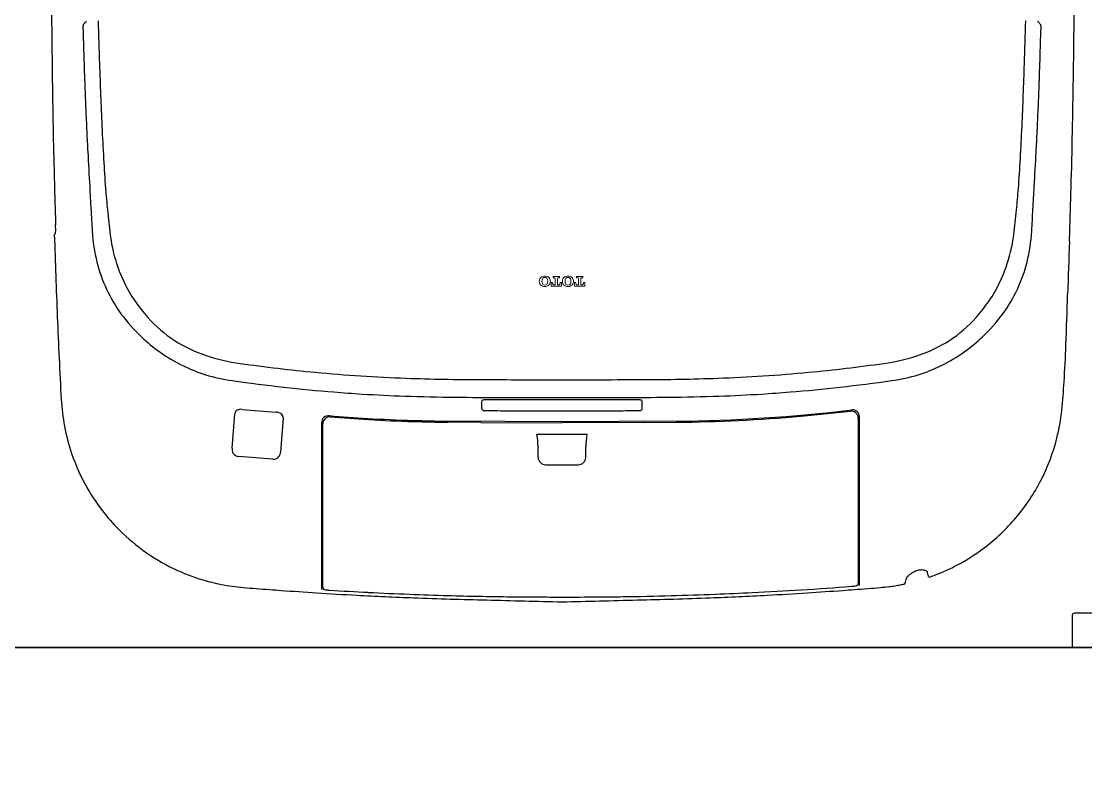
# Model space of a CAD drawing. Header units: centimetres. Extents: x -586 to 10005, y 2072 to 5664.
# Drawn here: x -535.61 to -489.09, y 3466.34 to 3499.53 of the extents above; entities that cross this region are included whole.
import ezdxf

# ---------------------------------------------------------------- set-up
doc = ezdxf.new("R2010")
doc.units = ezdxf.units.CM
doc.header["$MEASUREMENT"] = 0
for name, color, linetype in [('Furnitures', 7, 'Continuous'), ('Toilets', 4, 'Continuous'), ('Toilets_Details', 8, 'Continuous'), ('Walls', 6, 'Continuous')]:
    doc.layers.add(name, color=color, linetype=linetype)

msp = doc.modelspace()

# ---------------------------------------------------------------- linework, layer by layer
at = {"layer": 'Furnitures'}
for centre, radius, start, end in [((815.572, 3512.873), 1349.92, 180.538813, 180.622075), ((-532.684, 3499.253), 0.247, 151.5377, 156.6331), ((-532.562, 3499.203), 0.379, 146.7273, 153.6311), ((-532.632, 3499.248), 0.295, 138.6855, 146.6876), ((-532.519, 3499.149), 0.445, 132.4557, 138.6924), ((-531.967, 3498.572), 1.243, 131.0901, 133.2678), ((-532.464, 3499.108), 0.513, 124.4453, 128.6461), ((-2.823, 3515.121), 529.655, 181.68442, 181.88771), ((-1021.138, 3515.121), 529.655, 358.11229, 358.31558), ((-491.497, 3499.108), 0.513, 51.3539, 55.5547), ((-491.994, 3498.572), 1.243, 46.7322, 48.9099), ((-491.442, 3499.149), 0.445, 41.3076, 47.5443), ((-491.329, 3499.248), 0.295, 33.3124, 41.3145), ((-491.399, 3499.203), 0.379, 26.3689, 33.2727), ((-491.277, 3499.253), 0.247, 23.3669, 28.4623), ((-869.309, 3502.928), 379.723, 359.15393, 359.52908), ((-532.769, 3499.321), 0.147, 174.136, 182.5867), ((-532.872, 3499.331), 0.0437, 152.4395, 173.5283), ((-8.658, 3514.504), 524.477, 181.6951, 181.80323), ((-1015.303, 3514.504), 524.477, 358.19677, 358.3049), ((-491.089, 3499.331), 0.0437, 6.4717, 27.5605), ((-491.192, 3499.321), 0.147, 357.4133, 5.864), ((-81.732, 3503.226), 452.564, 180.63418, 180.94904), ((-303.422, 3505.098), 229.564, 181.77165, 182.10445), ((-720.539, 3505.098), 229.564, 357.89555, 358.22835), ((-346.4, 3503.516), 185.882, 181.80108, 182.64408), ((-677.561, 3503.516), 185.882, 357.35592, 358.19892), ((-973.908, 3504.297), 484.331, 358.90109, 359.17473), ((-371.108, 3502.586), 161.831, 182.09588, 182.43647), ((-652.852, 3502.586), 161.831, 357.56353, 357.90412), ((-205.254, 3501.41), 329.03, 180.98914, 181.36792), ((-349.943, 3503.515), 183.016, 182.44536, 182.75561), ((-674.017, 3503.515), 183.016, 357.24439, 357.55464), ((-314.473, 3505.25), 218.529, 182.76273, 182.99799), ((-404.529, 3500.814), 127.69, 182.63631, 183.27352), ((-619.431, 3500.814), 127.69, 356.72648, 357.36369), ((-709.488, 3505.25), 218.529, 357.00201, 357.23727), ((-788.098, 3500.592), 298.484, 358.45727, 358.92816), ((-100.146, 3516.917), 433.173, 183.05639, 183.25714), ((-923.815, 3516.917), 433.173, 356.74286, 356.94361), ((-174.935, 3502.097), 359.356, 181.36203, 181.55836), ((-477.769, 3496.374), 54.317, 183.0088, 184.3802), ((-546.192, 3496.374), 54.317, 355.6198, 356.9912), ((-995.18, 3506.921), 505.662, 358.07135, 358.37211), ((-112.433, 3503.785), 421.881, 181.55673, 181.72107), ((-308.511, 3504.644), 224.448, 183.15141, 183.40629), ((-478.069, 3496.556), 54.032, 184.5972, 185.5983), ((-545.892, 3496.556), 54.032, 354.4017, 355.4028), ((-715.45, 3504.644), 224.448, 356.59371, 356.84859), ((887.255, 3533.312), 1422.005, 181.700497, 181.719554), ((-476.912, 3494.009), 55.715, 182.7785, 183.762), ((-508.725, 3493.313), 23.207, 185.0135, 187.6982), ((-515.235, 3493.313), 23.207, 352.3018, 354.9865), ((-547.049, 3494.009), 55.715, 356.238, 357.2215), ((-546.158, 3490.279), 12.054, 0.7063, 1.724), ((-534.115, 3490.198), 0.05, 85.4754, 181.8653), ((-3.674, 3507.839), 530.784, 181.90473, 182.29179), ((-534.683, 3490.308), 0.575, 354.0128, 359.2561), ((-536.04, 3490.405), 1.935, 356.9031, 0.6582), ((-525.265, 3490.761), 7.254, 183.2203, 194.0014), ((-524.615, 3491.109), 7.166, 187.2512, 193.3521), ((-499.346, 3491.109), 7.166, 346.6479, 352.7488), ((-498.696, 3490.761), 7.254, 345.9986, 356.7797), ((291.96, 3462.72), 782.237, 178.008551, 178.178114), ((-525.11, 3491.016), 6.662, 193.552, 205.6652), ((-498.851, 3491.016), 6.662, 334.3348, 346.448), ((-525.859, 3490.623), 6.644, 194.0866, 204.9221), ((-498.102, 3490.623), 6.644, 335.0779, 345.9134), ((-525.885, 3490.613), 6.617, 204.9411, 215.8024), ((-525.386, 3490.857), 6.345, 205.4563, 214.0359), ((-498.575, 3490.857), 6.345, 325.9641, 334.5437), ((-498.076, 3490.613), 6.617, 324.1976, 335.0589), ((-520.393, 3494.684), 12.63, 215.7441, 219.9127), ((-503.568, 3494.684), 12.63, 320.0873, 324.2559), ((-670.581, 3492.647), 180.77, 357.69371, 358.39668), ((-240.753, 3498.466), 293.52, 182.31419, 183.0185), ((-524.739, 3491.632), 8.143, 216.8982, 226.3922), ((-525.716, 3490.512), 5.874, 222.0179, 251.9774), ((-498.245, 3490.512), 5.874, 288.0226, 317.9821), ((-499.222, 3491.632), 8.143, 313.6078, 323.1018), ((-525.408, 3490.938), 7.18, 226.4364, 234.6738), ((-498.553, 3490.938), 7.18, 305.3262, 313.5636), ((-525.261, 3491.138), 7.427, 234.6415, 243.7114), ((-498.7, 3491.138), 7.427, 296.2886, 305.3585), ((-552.771, 3487.809), 62.861, 356.32457, 357.77845), ((-525.524, 3490.622), 6.848, 243.7732, 252.7729), ((-525.209, 3491.537), 7.007, 250.6237, 263.1641), ((-516.056, 3554.983), 71.109, 261.92655, 264.59305), ((-507.905, 3554.983), 71.109, 275.40695, 278.07345), ((-498.752, 3491.537), 7.007, 276.8359, 289.3763), ((-498.437, 3490.622), 6.848, 287.2271, 296.2268), ((-525.121, 3492.494), 8.757, 253.8778, 261.6633), ((-516.423, 3550.487), 66.598, 264.543, 267.96562), ((-507.538, 3550.487), 66.598, 272.03438, 275.457), ((-498.84, 3492.494), 8.757, 278.3367, 286.1222), ((-516.153, 3554.611), 71.518, 261.77048, 263.59493), ((-515.412, 3579.701), 95.83, 267.98139, 269.94678), ((-509.606, 5007.231), 1523.371, 269.778293, 269.910703), ((-514.355, 5007.231), 1523.371, 270.089297, 270.221707), ((-508.549, 3579.701), 95.83, 270.05322, 272.01861), ((-507.808, 3554.611), 71.518, 276.40507, 278.22952), ((-514.878, 3485.122), 24.875, 354.0184, 356.906), ((-516.222, 3554.247), 71.149, 263.61739, 265.3856), ((-516.392, 3551.951), 68.847, 265.37271, 266.40097), ((-516.561, 3549.448), 66.338, 266.41081, 268.02963), ((-515.483, 3586.339), 103.245, 268.13592, 269.35688), ((-514.251, 3702.589), 219.501, 269.37574, 269.91293), ((-503.792, 7290.347), 3807.274, 269.837588, 269.876772), ((-520.169, 7290.347), 3807.274, 270.123228, 270.162412), ((-509.71, 3702.589), 219.501, 270.08707, 270.62426), ((-508.478, 3586.339), 103.245, 270.64312, 271.86408), ((-507.4, 3549.448), 66.338, 271.97037, 273.58919), ((-507.569, 3551.951), 68.847, 273.59903, 274.62729), ((-507.739, 3554.247), 71.149, 274.6144, 276.38261), ((-518.659, 3484.257), 15.258, 184.6893, 189.1543), ((-515.383, 3482.62), 0.107, 176.6991, 271.4429), ((-515.4, 3482.884), 0.0958, 84.5439, 161.4328), ((-508.578, 3482.62), 0.107, 268.5571, 3.3009), ((-508.561, 3482.884), 0.0958, 18.5672, 95.4561), ((-526.092, 3482.358), 0.189, 114.4548, 173.362), ((-526.002, 3482.212), 0.36, 83.3097, 117.9109), ((-524.512, 3481.992), 0.462, 54.1993, 84.0868), ((-524.354, 3482.207), 0.195, 357.3118, 54.9635), ((-522.18, 3481.994), 0.3, 85.3673, 179.8983), ((-522.13, 3481.94), 0.3, 85.3219, 179.9871), ((-508.349, 3667.926), 186.145, 265.74638, 266.26428), ((-508.634, 3664.842), 183.099, 265.78047, 266.30359), ((-517.014, 3537.113), 55.046, 266.3932, 268.4645), ((-510.176, 6068.951), 2586.443, 269.884705, 269.906137), ((-512.275, 4795.295), 1312.786, 269.906688, 269.954686), ((-511.303, 6556.048), 3073.538, 269.962523, 269.987369), ((-512.658, 6556.048), 3073.538, 270.012631, 270.037477), ((-511.686, 4795.295), 1312.786, 270.045314, 270.093312), ((-513.785, 6068.951), 2586.443, 270.093863, 270.115295), ((-507.737, 3554.064), 72.015, 270.59803, 276.71568), ((-507.901, 3557.666), 75.668, 270.69342, 274.82487), ((-499.334, 3482.178), 0.311, 51.3463, 95.8428), ((-499.282, 3482.241), 0.304, 53.5133, 96.3835), ((-499.344, 3482.183), 0.314, 1.1754, 49.3271), ((-499.273, 3482.252), 0.29, 23.5807, 53.6079), ((-499.579, 3482.18), 0.602, 6.2524, 18.2115), ((-498.247, 3483.334), 8.148, 345.5767, 354.3356), ((-525.505, 3483.372), 8.361, 190.6298, 199.0359), ((-516.788, 3542.076), 60.064, 266.51577, 268.39326), ((-514.832, 3613.046), 131.01, 268.40029, 269.06261), ((-514.557, 3625.877), 143.894, 268.44103, 269.03697), ((-518.736, 3480.651), 5.72, 2.7347, 8.1906), ((-505.225, 3480.651), 5.72, 171.8094, 177.2653), ((-498.717, 3483.421), 8.625, 332.671, 345.7931), ((-526.039, 3480.838), 0.361, 174.6409, 212.1481), ((-525.329, 3483.376), 8.529, 198.6804, 210.2396), ((-526.091, 3480.811), 0.302, 213.0297, 265.4975), ((-524.591, 3480.694), 0.306, 265.447, 317.8411), ((-524.641, 3480.73), 0.367, 318.8428, 354.4983), ((-512.687, 3480.482), 0.336, 182.1122, 269.4967), ((-511.273, 3480.482), 0.336, 270.5033, 357.8878), ((-498.813, 3483.463), 8.73, 319.7815, 332.7159), ((-525.129, 3483.478), 8.753, 210.1575, 223.6655), ((-498.808, 3483.478), 8.736, 307.193, 319.6901), ((-525.173, 3483.458), 8.707, 223.7707, 233.9884), ((-525.193, 3483.416), 8.662, 233.9337, 244.4254), ((-498.836, 3483.518), 8.784, 296.8248, 307.1765), ((-498.252, 3482.36), 7.487, 292.4426, 296.8379), ((-525.16, 3483.504), 8.755, 244.4795, 253.2989), ((-496.841, 3475.154), 0.0947, 149.2459, 163.1296), ((-496.56, 3474.958), 0.437, 138.788, 145.9836), ((-496.331, 3474.769), 0.733, 132.3895, 139.4599), ((-496.221, 3474.65), 0.895, 124.1524, 132.5078), ((-496.111, 3474.507), 1.076, 120.3151, 124.7237), ((-496.319, 3474.853), 0.672, 112.6459, 119.8312), ((-493.681, 3468.641), 7.421, 112.28, 112.9798), ((-496.29, 3474.941), 0.603, 100.0735, 109.8371), ((-496.25, 3474.788), 0.76, 92.2576, 101.0108), ((-496.264, 3474.988), 0.56, 79.1949, 91.6298), ((-496.235, 3475.162), 0.384, 64.7073, 78.5823), ((-496.158, 3475.339), 0.191, 48.0437, 63.0233), ((-495.904, 3475.491), 0.126, 180.6092, 199.7992), ((-484.015, 3478.638), 12.424, 194.8799, 195.134), ((-494.042, 3475.929), 2.038, 195.1996, 196.8291), ((-495.193, 3475.591), 0.839, 197.4475, 201.2232), ((-495.874, 3475.297), 0.101, 185.7409, 197.0069), ((-495.924, 3475.287), 0.05, 202.7861, 287.7333), ((-504.656, 3498.5), 24.851, 290.6083, 291.8835), ((-525.158, 3483.501), 8.753, 253.2772, 258.629), ((-525.189, 3483.369), 8.617, 258.656, 265.3174), ((-429.896, 4730.61), 1259.494, 265.628795, 265.653592), ((-489.163, 3950.037), 476.673, 265.64633, 265.71799), ((-522.342, 3474.782), 0.0889, 183.6004, 205.8218), ((-522.359, 3474.775), 0.0701, 206.212, 239.288), ((-522.308, 3474.853), 0.164, 237.9884, 254.2037), ((-508.108, 3586.037), 111.549, 273.38051, 274.51743), ((-499.492, 3477.221), 2.392, 274.0624, 276.896), ((-534.798, 3950.037), 476.673, 274.28201, 274.35367), ((-499.303, 3475.588), 0.749, 277.5939, 284.5469), ((-499.158, 3475.02), 0.162, 285.0762, 300.5291), ((-499.126, 3474.97), 0.103, 299.5966, 321.7803), ((-499.104, 3474.95), 0.0734, 323.3003, 0.9775), ((-594.065, 4730.61), 1259.494, 274.346408, 274.371205), ((-500.288, 3497.53), 22.857, 275.5731, 276.5404), ((-498.511, 3481.595), 6.824, 276.9491, 279.1822), ((-498.884, 3483.845), 9.105, 279.2417, 280.7121), ((-504.363, 3513.234), 39, 280.5964, 280.8435), ((-497.036, 3474.979), 0.0495, 281.1895, 0.4109), ((-498.79, 3475.629), 1.917, 340.183, 341.5396), ((-497.883, 3475.318), 0.958, 342.0309, 345.0569), ((-498.917, 3475.605), 2.032, 344.7569, 346.0343), ((-502.476, 3476.504), 5.702, 345.8913, 346.4182), ((-502.039, 3777.688), 303.844, 265.71266, 265.80745), ((-511.828, 3642.131), 167.934, 265.75692, 266.28579), ((-513.214, 3621.374), 147.131, 266.30073, 266.98629), ((-522.202, 3475.199), 0.525, 253.2993, 261.222), ((-522.049, 3476.165), 1.503, 261.0922, 266.778), ((-498.614, 3887.353), 413.358, 266.73827, 266.97277), ((-511.78, 3650.248), 176.041, 267.01435, 267.82377), ((-513.245, 3614.83), 140.444, 267.06171, 267.79569), ((-511.993, 3646.531), 172.169, 267.78514, 268.34627), ((-512.314, 3631.546), 157.332, 267.75937, 268.92412), ((-512.277, 3635.599), 161.234, 268.33522, 268.81916), ((-512.753, 3613.796), 139.425, 268.82987, 269.32982), ((-505.586, 3786.886), 312.795, 268.22622, 268.82857), ((-512.225, 3660.977), 186.61, 269.33725, 269.7476), ((-508.982, 4336.369), 862.009, 269.729819, 269.800736), ((-513.259, 3981.715), 507.352, 270.14439, 270.31869), ((-518.375, 3786.886), 312.795, 271.17143, 271.77378), ((-511.407, 3620.065), 145.697, 270.38161, 270.82605), ((-511.552, 3629.979), 155.612, 270.82661, 271.59891), ((-511.647, 3631.546), 157.332, 271.07588, 272.24063), ((-511.987, 3647.652), 173.29, 271.57973, 272.2187), ((-512.181, 3650.248), 176.041, 272.17623, 272.98565), ((-510.774, 3615.129), 140.744, 272.23765, 272.89792), ((-515.589, 3709.417), 235.156, 272.90823, 273.42745), ((-510.747, 3621.374), 147.131, 273.01371, 273.69927), ((-512.133, 3642.131), 167.934, 273.71421, 274.24308), ((-521.921, 3777.688), 303.844, 274.19255, 274.28734), ((-489.58, 3473.557), 0.1, 90, 180)]:
    msp.add_arc(centre, radius, start, end, dxfattribs=at)
at = {"layer": 'Furnitures', "lineweight": 0}
for centre, radius, start, end in [((-512.696, 3488.167), 0.279, 168.7382, 191.2618), ((-512.766, 3488.181), 0.208, 106.4796, 168.7382), ((-512.486, 3488.167), 0.37, 169.0619, 190.9381), ((-512.724, 3488.213), 0.128, 136.249, 169.0619), ((-512.731, 3488.063), 0.332, 73.5204, 106.4796), ((-512.731, 3488.22), 0.119, 43.751, 136.249), ((-512.737, 3488.213), 0.128, 10.9381, 43.751), ((-512.696, 3488.181), 0.208, 11.2618, 73.5204), ((-512.975, 3488.167), 0.37, 349.0619, 10.9381), ((-512.766, 3488.167), 0.279, 348.7382, 11.2618), ((-512.305, 3488.296), 0.0279, 0, 90), ((-512.144, 3488.296), 0.0279, 90, 180), ((-511.684, 3488.167), 0.279, 168.7382, 191.2618), ((-511.754, 3488.181), 0.208, 106.4796, 168.7382), ((-511.474, 3488.167), 0.37, 169.0619, 190.9381), ((-511.712, 3488.213), 0.128, 136.249, 169.0619), ((-511.719, 3488.063), 0.332, 73.5204, 106.4796), ((-511.719, 3488.22), 0.119, 43.751, 136.249), ((-511.725, 3488.213), 0.128, 10.9381, 43.751), ((-511.684, 3488.181), 0.208, 11.2618, 73.5204), ((-511.963, 3488.167), 0.37, 349.0619, 10.9381), ((-511.754, 3488.167), 0.279, 348.7382, 11.2618), ((-511.293, 3488.296), 0.0279, 0, 90), ((-511.132, 3488.296), 0.0279, 90, 180), ((-512.766, 3488.153), 0.208, 191.2618, 253.5204), ((-512.724, 3488.121), 0.128, 190.9381, 223.751), ((-512.731, 3488.272), 0.332, 253.5204, 286.4796), ((-512.731, 3488.115), 0.119, 223.751, 316.249), ((-512.737, 3488.121), 0.128, 316.249, 349.0619), ((-512.696, 3488.153), 0.208, 286.4796, 348.7382), ((-512.294, 3488.098), 0.101, 180, 213.749), ((-512.321, 3488.08), 0.0698, 213.749, 270), ((-512.129, 3488.08), 0.0698, 270, 326.251), ((-512.155, 3488.098), 0.101, 326.251, 0), ((-511.754, 3488.153), 0.208, 191.2618, 253.5204), ((-511.712, 3488.121), 0.128, 190.9381, 223.751), ((-511.719, 3488.272), 0.332, 253.5204, 286.4796), ((-511.719, 3488.115), 0.119, 223.751, 316.249), ((-511.725, 3488.121), 0.128, 316.249, 349.0619), ((-511.684, 3488.153), 0.208, 286.4796, 348.7382), ((-511.282, 3488.098), 0.101, 180, 213.749), ((-511.308, 3488.08), 0.0698, 213.749, 270), ((-511.117, 3488.08), 0.0698, 270, 326.251), ((-511.143, 3488.098), 0.101, 326.251, 0)]:
    msp.add_arc(centre, radius, start, end, dxfattribs=at)
at = {"layer": 'Toilets'}
msp.add_lwpolyline([(-315.486, 3692.15), (-405.486, 3692.149), (-405.486, 3682.157), (-565.486, 3682.157), (-565.486, 3472.157), (-315.486, 3472.157)], close=True, dxfattribs=at)
at = {"layer": 'Toilets_Details'}
for p, q in [((-532.916, 3499.314), (-532.906, 3498.99)), ((-491.055, 3498.99), (-491.045, 3499.314)), ((-515.49, 3482.915), (-515.49, 3482.627)), ((-511.98, 3482.982), (-515.39, 3482.98)), ((-508.57, 3482.98), (-511.98, 3482.982)), ((-508.47, 3482.627), (-508.47, 3482.915)), ((-526.398, 3480.871), (-526.28, 3482.38)), ((-525.96, 3482.57), (-524.464, 3482.452)), ((-524.158, 3482.198), (-524.276, 3480.695)), ((-501.536, 3482.266), (-499.365, 3482.487)), ((-499.03, 3482.189), (-499.03, 3474.951)), ((-498.98, 3474.865), (-498.98, 3482.246)), ((-522.48, 3474.688), (-522.48, 3481.994)), ((-522.43, 3474.777), (-522.43, 3481.94)), ((-515.53, 3481.991), (-516.976, 3482.003)), ((-511.98, 3482.028), (-516.975, 3482.053)), ((-515.53, 3481.991), (-511.98, 3481.978)), ((-506.986, 3482.053), (-511.98, 3482.028)), ((-508.431, 3481.991), (-511.98, 3481.978)), ((-508.431, 3481.991), (-506.985, 3482.003)), ((-511.98, 3481.464), (-513.074, 3481.466)), ((-510.886, 3481.466), (-511.98, 3481.464)), ((-513.023, 3480.924), (-513.023, 3480.904)), ((-513.023, 3480.47), (-513.023, 3480.904)), ((-510.938, 3480.904), (-510.938, 3480.924)), ((-510.938, 3480.47), (-510.938, 3480.904)), ((-524.615, 3480.389), (-526.114, 3480.509)), ((-512.69, 3480.147), (-511.98, 3480.146)), ((-511.98, 3480.146), (-511.271, 3480.147)), ((-496.933, 3475.165), (-496.931, 3475.181)), ((-489.68, 3473.557), (-489.68, 3472.157)), ((-486.98, 3473.657), (-489.58, 3473.657)), ((-489.68, 3472.157), (-486.98, 3472.157))]:
    msp.add_line(p, q, dxfattribs=at)
at = {"layer": 'Toilets_Details', "lineweight": 0}
for p, q in [((-512.085, 3488.377), (-512.364, 3488.377)), ((-512.364, 3488.377), (-512.364, 3488.324)), ((-512.305, 3488.324), (-512.364, 3488.324)), ((-512.277, 3488.01), (-512.277, 3488.296)), ((-512.172, 3488.296), (-512.172, 3488.01)), ((-512.085, 3488.324), (-512.144, 3488.324)), ((-512.085, 3488.324), (-512.085, 3488.377)), ((-511.073, 3488.377), (-511.352, 3488.377)), ((-511.352, 3488.377), (-511.352, 3488.324)), ((-511.293, 3488.324), (-511.352, 3488.324)), ((-511.265, 3488.01), (-511.265, 3488.296)), ((-511.16, 3488.296), (-511.16, 3488.01)), ((-511.073, 3488.324), (-511.132, 3488.324)), ((-511.073, 3488.324), (-511.073, 3488.377)), ((-512.452, 3487.958), (-512.452, 3488.115)), ((-512.452, 3488.115), (-512.396, 3488.115)), ((-511.998, 3487.958), (-512.452, 3487.958)), ((-512.396, 3488.115), (-512.396, 3488.098)), ((-512.321, 3488.01), (-512.277, 3488.01)), ((-512.172, 3488.01), (-512.129, 3488.01)), ((-512.054, 3488.115), (-511.998, 3488.115)), ((-512.054, 3488.098), (-512.054, 3488.115)), ((-511.998, 3488.115), (-511.998, 3487.958)), ((-511.439, 3487.958), (-511.439, 3488.115)), ((-511.439, 3488.115), (-511.384, 3488.115)), ((-510.986, 3487.958), (-511.439, 3487.958)), ((-511.384, 3488.115), (-511.384, 3488.098)), ((-511.308, 3488.01), (-511.265, 3488.01)), ((-511.16, 3488.01), (-511.117, 3488.01)), ((-511.042, 3488.115), (-510.986, 3488.115)), ((-511.042, 3488.098), (-511.042, 3488.115)), ((-510.986, 3488.115), (-510.986, 3487.958))]:
    msp.add_line(p, q, dxfattribs=at)
at = {"layer": 'Toilets_Details'}
for centre, radius, start, end in [((815.572, 3512.873), 1349.92, 180.538813, 180.622075), ((-532.684, 3499.253), 0.247, 151.5377, 156.6331), ((-532.562, 3499.203), 0.379, 146.7273, 153.6311), ((-532.632, 3499.248), 0.295, 138.6855, 146.6876), ((-532.519, 3499.149), 0.445, 132.4557, 138.6924), ((-531.967, 3498.572), 1.243, 131.0901, 133.2678), ((-532.464, 3499.108), 0.513, 124.4453, 128.6461), ((-2.823, 3515.121), 529.655, 181.68442, 181.88771), ((-1021.138, 3515.121), 529.655, 358.11229, 358.31558), ((-491.497, 3499.108), 0.513, 51.3539, 55.5547), ((-491.994, 3498.572), 1.243, 46.7322, 48.9099), ((-491.442, 3499.149), 0.445, 41.3076, 47.5443), ((-491.329, 3499.248), 0.295, 33.3124, 41.3145), ((-491.399, 3499.203), 0.379, 26.3689, 33.2727), ((-491.277, 3499.253), 0.247, 23.3669, 28.4623), ((-869.309, 3502.928), 379.723, 359.15393, 359.52908), ((-532.769, 3499.321), 0.147, 174.136, 182.5867), ((-532.872, 3499.331), 0.0437, 152.4395, 173.5283), ((-8.658, 3514.504), 524.477, 181.6951, 181.80323), ((-1015.303, 3514.504), 524.477, 358.19677, 358.3049), ((-491.089, 3499.331), 0.0437, 6.4717, 27.5605), ((-491.192, 3499.321), 0.147, 357.4133, 5.864), ((-81.732, 3503.226), 452.564, 180.63418, 180.94904), ((-303.422, 3505.098), 229.564, 181.77165, 182.10445), ((-720.539, 3505.098), 229.564, 357.89555, 358.22835), ((-346.4, 3503.516), 185.882, 181.80108, 182.64408), ((-677.561, 3503.516), 185.882, 357.35592, 358.19892), ((-973.908, 3504.297), 484.331, 358.90109, 359.17473), ((-371.108, 3502.586), 161.831, 182.09588, 182.43647), ((-652.852, 3502.586), 161.831, 357.56353, 357.90412), ((-205.254, 3501.41), 329.03, 180.98914, 181.36792), ((-349.943, 3503.515), 183.016, 182.44536, 182.75561), ((-674.017, 3503.515), 183.016, 357.24439, 357.55464), ((-314.473, 3505.25), 218.529, 182.76273, 182.99799), ((-404.529, 3500.814), 127.69, 182.63631, 183.27352), ((-619.431, 3500.814), 127.69, 356.72648, 357.36369), ((-709.488, 3505.25), 218.529, 357.00201, 357.23727), ((-788.098, 3500.592), 298.484, 358.45727, 358.92816), ((-100.146, 3516.917), 433.173, 183.05639, 183.25714), ((-923.815, 3516.917), 433.173, 356.74286, 356.94361), ((-174.935, 3502.097), 359.356, 181.36203, 181.55836), ((-477.769, 3496.374), 54.317, 183.0088, 184.3802), ((-546.192, 3496.374), 54.317, 355.6198, 356.9912), ((-995.18, 3506.921), 505.662, 358.07135, 358.37211), ((-112.433, 3503.785), 421.881, 181.55673, 181.72107), ((-308.511, 3504.644), 224.448, 183.15141, 183.40629), ((-478.069, 3496.556), 54.032, 184.5972, 185.5983), ((-545.892, 3496.556), 54.032, 354.4017, 355.4028), ((-715.45, 3504.644), 224.448, 356.59371, 356.84859), ((887.255, 3533.312), 1422.005, 181.700497, 181.719554), ((-476.912, 3494.009), 55.715, 182.7785, 183.762), ((-508.725, 3493.313), 23.207, 185.0135, 187.6982), ((-515.235, 3493.313), 23.207, 352.3018, 354.9865), ((-547.049, 3494.009), 55.715, 356.238, 357.2215), ((-546.158, 3490.279), 12.054, 0.7063, 1.724), ((-534.115, 3490.198), 0.05, 85.4754, 181.8653), ((-3.674, 3507.839), 530.784, 181.90473, 182.29179), ((-534.683, 3490.308), 0.575, 354.0128, 359.2561), ((-536.04, 3490.405), 1.935, 356.9031, 0.6582), ((-525.265, 3490.761), 7.254, 183.2203, 194.0014), ((-524.615, 3491.109), 7.166, 187.2512, 193.3521), ((-499.346, 3491.109), 7.166, 346.6479, 352.7488), ((-498.696, 3490.761), 7.254, 345.9986, 356.7797), ((291.96, 3462.72), 782.237, 178.008551, 178.178114), ((-525.11, 3491.016), 6.662, 193.552, 205.6652), ((-498.851, 3491.016), 6.662, 334.3348, 346.448), ((-525.859, 3490.623), 6.644, 194.0866, 204.9221), ((-498.102, 3490.623), 6.644, 335.0779, 345.9134), ((-525.885, 3490.613), 6.617, 204.9411, 215.8024), ((-525.386, 3490.857), 6.345, 205.4563, 214.0359), ((-498.575, 3490.857), 6.345, 325.9641, 334.5437), ((-498.076, 3490.613), 6.617, 324.1976, 335.0589), ((-520.393, 3494.684), 12.63, 215.7441, 219.9127), ((-503.568, 3494.684), 12.63, 320.0873, 324.2559), ((-670.581, 3492.647), 180.77, 357.69371, 358.39668), ((-240.753, 3498.466), 293.52, 182.31419, 183.0185), ((-524.739, 3491.632), 8.143, 216.8982, 226.3922), ((-525.716, 3490.512), 5.874, 222.0179, 251.9774), ((-498.245, 3490.512), 5.874, 288.0226, 317.9821), ((-499.222, 3491.632), 8.143, 313.6078, 323.1018), ((-525.408, 3490.938), 7.18, 226.4364, 234.6738), ((-498.553, 3490.938), 7.18, 305.3262, 313.5636), ((-525.261, 3491.138), 7.427, 234.6415, 243.7114), ((-498.7, 3491.138), 7.427, 296.2886, 305.3585), ((-552.771, 3487.809), 62.861, 356.32457, 357.77845), ((-525.524, 3490.622), 6.848, 243.7732, 252.7729), ((-525.209, 3491.537), 7.007, 250.6237, 263.1641), ((-516.056, 3554.983), 71.109, 261.92655, 264.59305), ((-507.905, 3554.983), 71.109, 275.40695, 278.07345), ((-498.752, 3491.537), 7.007, 276.8359, 289.3763), ((-498.437, 3490.622), 6.848, 287.2271, 296.2268), ((-525.121, 3492.494), 8.757, 253.8778, 261.6633), ((-516.423, 3550.487), 66.598, 264.543, 267.96562), ((-507.538, 3550.487), 66.598, 272.03438, 275.457), ((-498.84, 3492.494), 8.757, 278.3367, 286.1222), ((-516.153, 3554.611), 71.518, 261.77048, 263.59493), ((-515.412, 3579.701), 95.83, 267.98139, 269.94678), ((-509.606, 5007.231), 1523.371, 269.778293, 269.910703), ((-514.355, 5007.231), 1523.371, 270.089297, 270.221707), ((-508.549, 3579.701), 95.83, 270.05322, 272.01861), ((-507.808, 3554.611), 71.518, 276.40507, 278.22952), ((-514.878, 3485.122), 24.875, 354.0184, 356.906), ((-516.222, 3554.247), 71.149, 263.61739, 265.3856), ((-516.392, 3551.951), 68.847, 265.37271, 266.40097), ((-516.561, 3549.448), 66.338, 266.41081, 268.02963), ((-515.483, 3586.339), 103.245, 268.13592, 269.35688), ((-514.251, 3702.589), 219.501, 269.37574, 269.91293), ((-503.792, 7290.347), 3807.274, 269.837588, 269.876772), ((-520.169, 7290.347), 3807.274, 270.123228, 270.162412), ((-509.71, 3702.589), 219.501, 270.08707, 270.62426), ((-508.478, 3586.339), 103.245, 270.64312, 271.86408), ((-507.4, 3549.448), 66.338, 271.97037, 273.58919), ((-507.569, 3551.951), 68.847, 273.59903, 274.62729), ((-507.739, 3554.247), 71.149, 274.6144, 276.38261), ((-518.659, 3484.257), 15.258, 184.6893, 189.1543), ((-515.383, 3482.62), 0.107, 176.6991, 271.4429), ((-515.4, 3482.884), 0.0958, 84.5439, 161.4328), ((-508.578, 3482.62), 0.107, 268.5571, 3.3009), ((-508.561, 3482.884), 0.0958, 18.5672, 95.4561), ((-526.092, 3482.358), 0.189, 114.4548, 173.362), ((-526.002, 3482.212), 0.36, 83.3097, 117.9109), ((-524.512, 3481.992), 0.462, 54.1993, 84.0868), ((-524.354, 3482.207), 0.195, 357.3118, 54.9635), ((-522.18, 3481.994), 0.3, 85.3673, 179.8983), ((-522.13, 3481.94), 0.3, 85.3219, 179.9871), ((-508.349, 3667.926), 186.145, 265.74638, 266.26428), ((-508.634, 3664.842), 183.099, 265.78047, 266.30359), ((-517.014, 3537.113), 55.046, 266.3932, 268.4645), ((-510.176, 6068.951), 2586.443, 269.884705, 269.906137), ((-512.275, 4795.295), 1312.786, 269.906688, 269.954686), ((-511.303, 6556.048), 3073.538, 269.962523, 269.987369), ((-512.658, 6556.048), 3073.538, 270.012631, 270.037477), ((-511.686, 4795.295), 1312.786, 270.045314, 270.093312), ((-513.785, 6068.951), 2586.443, 270.093863, 270.115295), ((-507.737, 3554.064), 72.015, 270.59803, 276.71568), ((-507.901, 3557.666), 75.668, 270.69342, 274.82487), ((-499.334, 3482.178), 0.311, 51.3463, 95.8428), ((-499.282, 3482.241), 0.304, 53.5133, 96.3835), ((-499.344, 3482.183), 0.314, 1.1754, 49.3271), ((-499.273, 3482.252), 0.29, 23.5807, 53.6079), ((-499.579, 3482.18), 0.602, 6.2524, 18.2115), ((-498.247, 3483.334), 8.148, 345.5767, 354.3356), ((-525.505, 3483.372), 8.361, 190.6298, 199.0359), ((-516.788, 3542.076), 60.064, 266.51577, 268.39326), ((-514.832, 3613.046), 131.01, 268.40029, 269.06261), ((-514.557, 3625.877), 143.894, 268.44103, 269.03697), ((-518.736, 3480.651), 5.72, 2.7347, 8.1906), ((-505.225, 3480.651), 5.72, 171.8094, 177.2653), ((-498.717, 3483.421), 8.625, 332.671, 345.7931), ((-526.039, 3480.838), 0.361, 174.6409, 212.1481), ((-525.329, 3483.376), 8.529, 198.6804, 210.2396), ((-526.091, 3480.811), 0.302, 213.0297, 265.4975), ((-524.591, 3480.694), 0.306, 265.447, 317.8411), ((-524.641, 3480.73), 0.367, 318.8428, 354.4983), ((-512.687, 3480.482), 0.336, 182.1122, 269.4967), ((-511.273, 3480.482), 0.336, 270.5033, 357.8878), ((-498.813, 3483.463), 8.73, 319.7815, 332.7159), ((-525.129, 3483.478), 8.753, 210.1575, 223.6655), ((-498.808, 3483.478), 8.736, 307.193, 319.6901), ((-525.173, 3483.458), 8.707, 223.7707, 233.9884), ((-525.193, 3483.416), 8.662, 233.9337, 244.4254), ((-498.836, 3483.518), 8.784, 296.8248, 307.1765), ((-498.252, 3482.36), 7.487, 292.4426, 296.8379), ((-525.16, 3483.504), 8.755, 244.4795, 253.2989), ((-496.841, 3475.154), 0.0947, 149.2459, 163.1296), ((-496.56, 3474.958), 0.437, 138.788, 145.9836), ((-496.331, 3474.769), 0.733, 132.3895, 139.4599), ((-496.221, 3474.65), 0.895, 124.1524, 132.5078), ((-496.111, 3474.507), 1.076, 120.3151, 124.7237), ((-496.319, 3474.853), 0.672, 112.6459, 119.8312), ((-493.681, 3468.641), 7.421, 112.28, 112.9798), ((-496.29, 3474.941), 0.603, 100.0735, 109.8371), ((-496.25, 3474.788), 0.76, 92.2576, 101.0108), ((-496.264, 3474.988), 0.56, 79.1949, 91.6298), ((-496.235, 3475.162), 0.384, 64.7073, 78.5823), ((-496.158, 3475.339), 0.191, 48.0437, 63.0233), ((-495.904, 3475.491), 0.126, 180.6092, 199.7992), ((-484.015, 3478.638), 12.424, 194.8799, 195.134), ((-494.042, 3475.929), 2.038, 195.1996, 196.8291), ((-495.193, 3475.591), 0.839, 197.4475, 201.2232), ((-495.874, 3475.297), 0.101, 185.7409, 197.0069), ((-495.924, 3475.287), 0.05, 202.7861, 287.7333), ((-504.656, 3498.5), 24.851, 290.6083, 291.8835), ((-525.158, 3483.501), 8.753, 253.2772, 258.629), ((-525.189, 3483.369), 8.617, 258.656, 265.3174), ((-429.896, 4730.61), 1259.494, 265.628795, 265.653592), ((-489.163, 3950.037), 476.673, 265.64633, 265.71799), ((-522.342, 3474.782), 0.0889, 183.6004, 205.8218), ((-522.359, 3474.775), 0.0701, 206.212, 239.288), ((-522.308, 3474.853), 0.164, 237.9884, 254.2037), ((-508.108, 3586.037), 111.549, 273.38051, 274.51743), ((-499.492, 3477.221), 2.392, 274.0624, 276.896), ((-534.798, 3950.037), 476.673, 274.28201, 274.35367), ((-499.303, 3475.588), 0.749, 277.5939, 284.5469), ((-499.158, 3475.02), 0.162, 285.0762, 300.5291), ((-499.126, 3474.97), 0.103, 299.5966, 321.7803), ((-499.104, 3474.95), 0.0734, 323.3003, 0.9775), ((-594.065, 4730.61), 1259.494, 274.346408, 274.371205), ((-500.288, 3497.53), 22.857, 275.5731, 276.5404), ((-498.511, 3481.595), 6.824, 276.9491, 279.1822), ((-498.884, 3483.845), 9.105, 279.2417, 280.7121), ((-504.363, 3513.234), 39, 280.5964, 280.8435), ((-497.036, 3474.979), 0.0495, 281.1895, 0.4109), ((-498.79, 3475.629), 1.917, 340.183, 341.5396), ((-497.883, 3475.318), 0.958, 342.0309, 345.0569), ((-498.917, 3475.605), 2.032, 344.7569, 346.0343), ((-502.476, 3476.504), 5.702, 345.8913, 346.4182), ((-502.039, 3777.688), 303.844, 265.71266, 265.80745), ((-511.828, 3642.131), 167.934, 265.75692, 266.28579), ((-513.214, 3621.374), 147.131, 266.30073, 266.98629), ((-522.202, 3475.199), 0.525, 253.2993, 261.222), ((-522.049, 3476.165), 1.503, 261.0922, 266.778), ((-498.614, 3887.353), 413.358, 266.73827, 266.97277), ((-511.78, 3650.248), 176.041, 267.01435, 267.82377), ((-513.245, 3614.83), 140.444, 267.06171, 267.79569), ((-511.993, 3646.531), 172.169, 267.78514, 268.34627), ((-512.314, 3631.546), 157.332, 267.75937, 268.92412), ((-512.277, 3635.599), 161.234, 268.33522, 268.81916), ((-512.753, 3613.796), 139.425, 268.82987, 269.32982), ((-505.586, 3786.886), 312.795, 268.22622, 268.82857), ((-512.225, 3660.977), 186.61, 269.33725, 269.7476), ((-508.982, 4336.369), 862.009, 269.729819, 269.800736), ((-513.259, 3981.715), 507.352, 270.14439, 270.31869), ((-518.375, 3786.886), 312.795, 271.17143, 271.77378), ((-511.407, 3620.065), 145.697, 270.38161, 270.82605), ((-511.552, 3629.979), 155.612, 270.82661, 271.59891), ((-511.647, 3631.546), 157.332, 271.07588, 272.24063), ((-511.987, 3647.652), 173.29, 271.57973, 272.2187), ((-512.181, 3650.248), 176.041, 272.17623, 272.98565), ((-510.774, 3615.129), 140.744, 272.23765, 272.89792), ((-515.589, 3709.417), 235.156, 272.90823, 273.42745), ((-510.747, 3621.374), 147.131, 273.01371, 273.69927), ((-512.133, 3642.131), 167.934, 273.71421, 274.24308), ((-521.921, 3777.688), 303.844, 274.19255, 274.28734), ((-489.58, 3473.557), 0.1, 90, 180)]:
    msp.add_arc(centre, radius, start, end, dxfattribs=at)
at = {"layer": 'Toilets_Details', "lineweight": 0}
for centre, radius, start, end in [((-512.696, 3488.167), 0.279, 168.7382, 191.2618), ((-512.766, 3488.181), 0.208, 106.4796, 168.7382), ((-512.486, 3488.167), 0.37, 169.0619, 190.9381), ((-512.724, 3488.213), 0.128, 136.249, 169.0619), ((-512.731, 3488.063), 0.332, 73.5204, 106.4796), ((-512.731, 3488.22), 0.119, 43.751, 136.249), ((-512.737, 3488.213), 0.128, 10.9381, 43.751), ((-512.696, 3488.181), 0.208, 11.2618, 73.5204), ((-512.975, 3488.167), 0.37, 349.0619, 10.9381), ((-512.766, 3488.167), 0.279, 348.7382, 11.2618), ((-512.305, 3488.296), 0.0279, 0, 90), ((-512.144, 3488.296), 0.0279, 90, 180), ((-511.684, 3488.167), 0.279, 168.7382, 191.2618), ((-511.754, 3488.181), 0.208, 106.4796, 168.7382), ((-511.474, 3488.167), 0.37, 169.0619, 190.9381), ((-511.712, 3488.213), 0.128, 136.249, 169.0619), ((-511.719, 3488.063), 0.332, 73.5204, 106.4796), ((-511.719, 3488.22), 0.119, 43.751, 136.249), ((-511.725, 3488.213), 0.128, 10.9381, 43.751), ((-511.684, 3488.181), 0.208, 11.2618, 73.5204), ((-511.963, 3488.167), 0.37, 349.0619, 10.9381), ((-511.754, 3488.167), 0.279, 348.7382, 11.2618), ((-511.293, 3488.296), 0.0279, 0, 90), ((-511.132, 3488.296), 0.0279, 90, 180), ((-512.766, 3488.153), 0.208, 191.2618, 253.5204), ((-512.724, 3488.121), 0.128, 190.9381, 223.751), ((-512.731, 3488.272), 0.332, 253.5204, 286.4796), ((-512.731, 3488.115), 0.119, 223.751, 316.249), ((-512.737, 3488.121), 0.128, 316.249, 349.0619), ((-512.696, 3488.153), 0.208, 286.4796, 348.7382), ((-512.294, 3488.098), 0.101, 180, 213.749), ((-512.321, 3488.08), 0.0698, 213.749, 270), ((-512.129, 3488.08), 0.0698, 270, 326.251), ((-512.155, 3488.098), 0.101, 326.251, 0), ((-511.754, 3488.153), 0.208, 191.2618, 253.5204), ((-511.712, 3488.121), 0.128, 190.9381, 223.751), ((-511.719, 3488.272), 0.332, 253.5204, 286.4796), ((-511.719, 3488.115), 0.119, 223.751, 316.249), ((-511.725, 3488.121), 0.128, 316.249, 349.0619), ((-511.684, 3488.153), 0.208, 286.4796, 348.7382), ((-511.282, 3488.098), 0.101, 180, 213.749), ((-511.308, 3488.08), 0.0698, 213.749, 270), ((-511.117, 3488.08), 0.0698, 270, 326.251), ((-511.143, 3488.098), 0.101, 326.251, 0)]:
    msp.add_arc(centre, radius, start, end, dxfattribs=at)
at = {"layer": 'Walls'}
msp.add_lwpolyline([(-405.486, 3692.147), (-565.868, 3692.147), (-565.906, 3757.167), (-585.906, 3757.167), (-585.486, 3047.147), (-565.486, 3047.147), (-565.732, 3462.157), (224.514, 3462.157), (224.514, 3162.157), (234.514, 3162.157), (234.514, 3472.157), (232.374, 3870.328), (222.374, 3870.328), (223.331, 3692.162), (-305.486, 3692.157), (-315.486, 3692.157), (-315.486, 3472.157), (-565.738, 3472.157), (-565.862, 3682.157), (-405.486, 3682.157)], close=True, dxfattribs=at)

doc.saveas('drawing.dxf')
